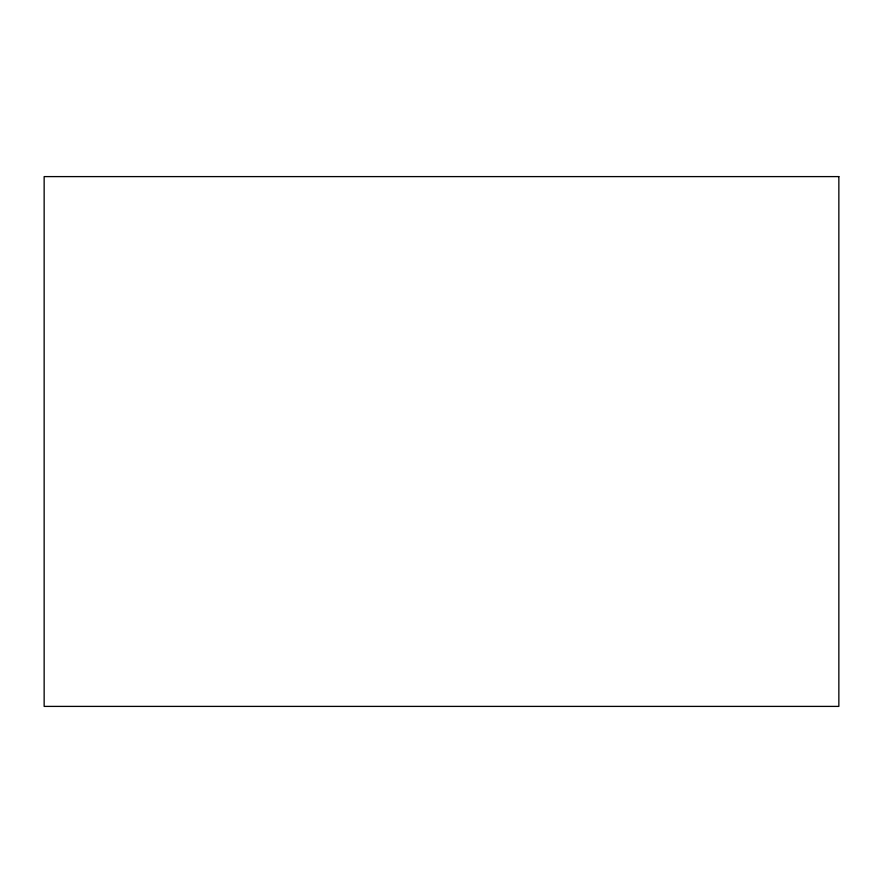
<?xml version="1.0" encoding="UTF-8"?>
<svg xmlns="http://www.w3.org/2000/svg" width="883" height="883" viewBox="0 0 883 883"><rect width="100%" height="100%" fill="white"/><g stroke="black" fill="none" stroke-linecap="round" stroke-linejoin="round"><path stroke-width="1.32" d="M838.85 176.6L44.15 176.6L44.15 706.4L838.85 706.4L838.85 176.6"/></g></svg>
